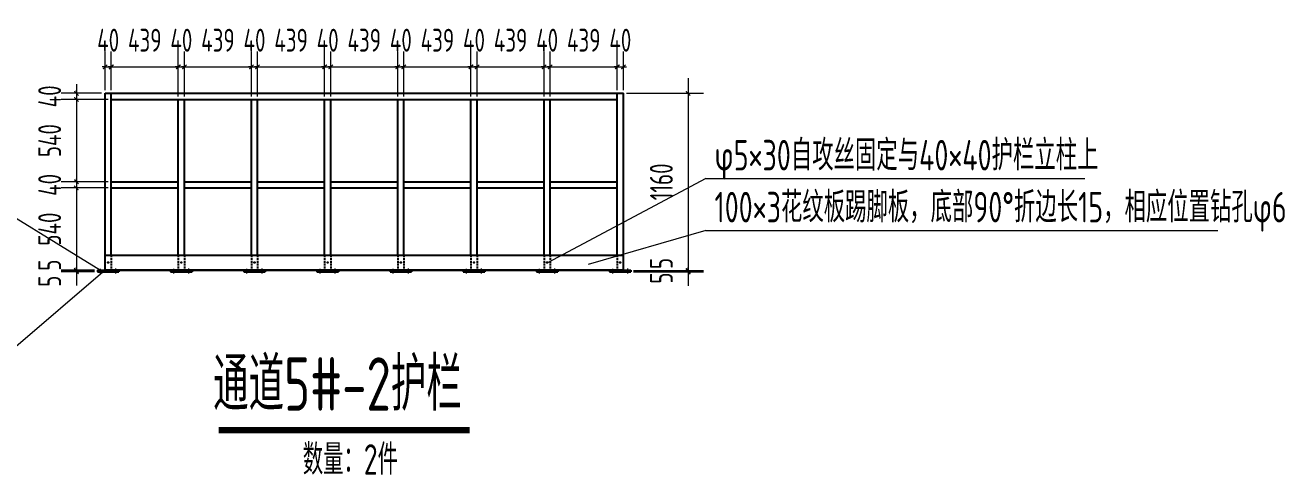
# Model space of a CAD drawing. Extents: x 498328 to 716449, y -893371 to -467753.
# Drawn here: x 594570 to 602821, y -857089 to -854143 of the extents above; entities that cross this region are included whole.
import ezdxf

# ---------------------------------------------------------------- set-up
doc = ezdxf.new("R2010")
doc.units = 0
doc.header["$LTSCALE"] = 1000
doc.header["$PDMODE"] = 35
doc.header["$PDSIZE"] = 20
doc.linetypes.add('2', pattern=[0.375, 0.25, -0.125])
doc.linetypes.add('CENTER', pattern=[2, 1.25, -0.25, 0.25, -0.25])
doc.layers.get('0').update_dxf_attribs({"linetype": 'CONTINUOUS'})
doc.layers.get('Defpoints').update_dxf_attribs({"linetype": 'CONTINUOUS'})
for name, color, linetype in [('01', 7, 'CONTINUOUS'), ('1轮廓实线层', 7, 'CONTINUOUS'), ('AXIS', 251, 'CENTER'), ('DIM', 3, 'CONTINUOUS'), ('PUB_TEXT', 7, 'CONTINUOUS'), ('SD_NAME_TOPC', 7, 'CONTINUOUS'), ('焊缝', 1, 'CONTINUOUS')]:
    doc.layers.add(name, color=color, linetype=linetype)
doc.styles.add('TSSD-REIN', font='tssdeng.shx', dxfattribs={"width": 0.7, "bigfont": 'tssdchn.shx'})
doc.styles.add('TSSD_DIMENSION', font='Tssdeng.shx', dxfattribs={"width": 0.7, "bigfont": 'hztxt.shx'})
doc.styles.add('TSSD_REIN', font='Tssdeng.shx', dxfattribs={"width": 0.7, "bigfont": 'hztxt.shx'})
doc.dimstyles.new('TSSD_100_100$0', dxfattribs={"dimtxt": 380, "dimasz": 100, "dimexe": 100, "dimexo": 250, "dimgap": 50, "dimtad": 1, "dimdec": 0, "dimzin": 0, "dimdsep": 46, "dimtxsty": 'TSSD_DIMENSION', "dimblk": 'ARCHTICK', "dimblk1": 'ARCHTICK', "dimblk2": 'ARCHTICK', "dimsah": 1, "dimcen": 0, "dimdle": 100, "dimclrt": 7, "dimadec": 0, "dimazin": 0, "dimtfac": 1, "dimtdec": 0, "dimtix": 1, "dimtmove": 2, "dimatfit": 3, "dimldrblk": 'ARCHTICK', "dimfxl": 0, "dimtolj": 1, "dimtzin": 0, "dimarcsym": 0})

# ---------------------------------------------------------------- blocks, each defined once
blk = doc.blocks.new('_ARCHTICK')
at = {"color": 0, "const_width": 0.4}
blk.add_lwpolyline([(-0.71, -0.71), (0.71, 0.71)], dxfattribs=at)
blk = doc.blocks.new('*D808')
at = {"layer": 'Defpoints', "color": 0, "transparency": 16777216}
for p in [(595089.7, -854589.2), (594905.8, -854629.2), (595134.1, -854629.2)]:
    blk.add_point(p, dxfattribs=at)
at = {"layer": 'DIM', "color": 0, "lineweight": 9, "transparency": 16777216}
for p, q in [((595069.7, -854589.2), (594805.8, -854589.2)), ((594905.8, -854589.2), (594905.8, -854569.2)), ((594905.8, -854589.2), (594905.8, -854629.2)), ((595114.1, -854629.2), (594805.8, -854629.2)), ((594905.8, -854629.2), (594905.8, -854649.2))]:
    blk.add_line(p, q, dxfattribs=at)
at = {"layer": 'DIM', "color": 0, "lineweight": 9, "transparency": 16777216, "xscale": 20, "yscale": 20, "zscale": 20}
for p, rotation in [((594905.8, -854589.2), 270), ((594905.8, -854629.2), 90)]:
    blk.add_blockref('_ARCHTICK', p, dxfattribs=dict(at, rotation=rotation))
at = {"layer": 'DIM', "color": 7, "lineweight": 20, "transparency": 16777216, "insert": (594730.8, -854609.2), "char_height": 150, "attachment_point": 5, "rotation": 90, "style": 'TSSD_DIMENSION'}
blk.add_mtext('\\A1;40', dxfattribs=at)
blk = doc.blocks.new('*D809')
at = {"layer": 'Defpoints', "color": 0, "transparency": 16777216}
for p in [(595134.1, -854629.2), (594905.8, -855169.3), (595134.1, -855169.3)]:
    blk.add_point(p, dxfattribs=at)
at = {"layer": 'DIM', "color": 0, "lineweight": 9, "transparency": 16777216}
for p, q in [((594905.8, -854529.2), (594905.8, -855269.3)), ((595114.1, -854629.2), (594805.8, -854629.2)), ((595114.1, -855169.3), (594805.8, -855169.3))]:
    blk.add_line(p, q, dxfattribs=at)
at = {"layer": 'DIM', "color": 0, "lineweight": 9, "transparency": 16777216, "xscale": 20, "yscale": 20, "zscale": 20}
for p, rotation in [((594905.8, -854629.2), 90), ((594905.8, -855169.3), 270)]:
    blk.add_blockref('_ARCHTICK', p, dxfattribs=dict(at, rotation=rotation))
at = {"layer": 'DIM', "color": 7, "lineweight": 20, "transparency": 16777216, "insert": (594730.8, -854899.2), "char_height": 150, "attachment_point": 5, "rotation": 90, "style": 'TSSD_DIMENSION'}
blk.add_mtext('\\A1;540', dxfattribs=at)
blk = doc.blocks.new('*D810')
at = {"layer": 'Defpoints', "color": 0, "transparency": 16777216}
for p in [(595134.1, -855169.3), (594905.8, -855209.1), (595134.1, -855209.1)]:
    blk.add_point(p, dxfattribs=at)
at = {"layer": 'DIM', "color": 0, "lineweight": 9, "transparency": 16777216}
for p, q in [((595114.1, -855169.3), (594805.8, -855169.3)), ((594905.8, -855169.3), (594905.8, -855149.3)), ((594905.8, -855169.3), (594905.8, -855209.1)), ((595114.1, -855209.1), (594805.8, -855209.1)), ((594905.8, -855209.1), (594905.8, -855229.1))]:
    blk.add_line(p, q, dxfattribs=at)
at = {"layer": 'DIM', "color": 0, "lineweight": 9, "transparency": 16777216, "xscale": 20, "yscale": 20, "zscale": 20}
for p, rotation in [((594905.8, -855169.3), 270), ((594905.8, -855209.1), 90)]:
    blk.add_blockref('_ARCHTICK', p, dxfattribs=dict(at, rotation=rotation))
at = {"layer": 'DIM', "color": 7, "lineweight": 20, "transparency": 16777216, "insert": (594730.8, -855189.2), "char_height": 150, "attachment_point": 5, "rotation": 90, "style": 'TSSD_DIMENSION'}
blk.add_mtext('\\A1;40', dxfattribs=at)
blk = doc.blocks.new('*D811')
at = {"layer": 'Defpoints', "color": 0, "transparency": 16777216}
for p in [(595134.1, -855209.1), (594905.8, -855748.7), (595044.1, -855748.7)]:
    blk.add_point(p, dxfattribs=at)
at = {"layer": 'DIM', "color": 0, "lineweight": 9, "transparency": 16777216}
for p, q in [((594905.8, -855109.1), (594905.8, -855848.7)), ((595114.1, -855209.1), (594805.8, -855209.1)), ((595024.1, -855748.7), (594805.8, -855748.7))]:
    blk.add_line(p, q, dxfattribs=at)
at = {"layer": 'DIM', "color": 0, "lineweight": 9, "transparency": 16777216, "xscale": 20, "yscale": 20, "zscale": 20}
for p, rotation in [((594905.8, -855209.1), 90), ((594905.8, -855748.7), 270)]:
    blk.add_blockref('_ARCHTICK', p, dxfattribs=dict(at, rotation=rotation))
at = {"layer": 'DIM', "color": 7, "lineweight": 20, "transparency": 16777216, "insert": (594730.8, -855478.9), "char_height": 150, "attachment_point": 5, "rotation": 90, "style": 'TSSD_DIMENSION'}
blk.add_mtext('\\A1;540', dxfattribs=at)
blk = doc.blocks.new('*D812')
at = {"layer": 'Defpoints', "color": 0, "transparency": 16777216}
for p in [(594905.8, -855753.7), (595044.1, -855748.7), (595044.1, -855753.7)]:
    blk.add_point(p, dxfattribs=at)
at = {"layer": 'DIM', "color": 0, "lineweight": 9, "transparency": 16777216}
for p, q in [((595024.1, -855748.7), (594805.8, -855748.7)), ((595024.1, -855753.7), (594805.8, -855753.7)), ((594905.8, -855748.7), (594905.8, -855728.7)), ((594905.8, -855748.7), (594905.8, -855753.7)), ((594905.8, -855753.7), (594905.8, -855773.7))]:
    blk.add_line(p, q, dxfattribs=at)
at = {"layer": 'DIM', "color": 0, "lineweight": 9, "transparency": 16777216, "xscale": 20, "yscale": 20, "zscale": 20}
for p, rotation in [((594905.8, -855748.7), 270), ((594905.8, -855753.7), 90)]:
    blk.add_blockref('_ARCHTICK', p, dxfattribs=dict(at, rotation=rotation))
at = {"layer": 'DIM', "color": 7, "lineweight": 20, "transparency": 16777216, "insert": (594730.8, -855715.4), "char_height": 150, "attachment_point": 5, "rotation": 90, "style": 'TSSD_DIMENSION'}
blk.add_mtext('\\A1;5', dxfattribs=at)
blk = doc.blocks.new('*D813')
at = {"layer": 'Defpoints', "color": 0, "transparency": 16777216}
for p in [(594905.8, -855758.7), (595044, -855758.7), (595044.1, -855753.7)]:
    blk.add_point(p, dxfattribs=at)
at = {"layer": 'DIM', "color": 0, "lineweight": 9, "transparency": 16777216}
for p, q in [((595024.1, -855753.7), (594805.8, -855753.7)), ((595024, -855758.7), (594805.8, -855758.7)), ((594905.8, -855753.7), (594905.8, -855733.7)), ((594905.8, -855753.7), (594905.8, -855758.7)), ((594905.8, -855758.7), (594905.8, -855778.7))]:
    blk.add_line(p, q, dxfattribs=at)
at = {"layer": 'DIM', "color": 0, "lineweight": 9, "transparency": 16777216, "xscale": 20, "yscale": 20, "zscale": 20}
for p, rotation in [((594905.8, -855753.7), 270), ((594905.8, -855758.7), 90)]:
    blk.add_blockref('_ARCHTICK', p, dxfattribs=dict(at, rotation=rotation))
at = {"layer": 'DIM', "color": 7, "lineweight": 20, "transparency": 16777216, "insert": (594730.8, -855820.7), "char_height": 150, "attachment_point": 5, "rotation": 90, "style": 'TSSD_DIMENSION'}
blk.add_mtext('\\A1;5', dxfattribs=at)
blk = doc.blocks.new('*D814')
at = {"layer": 'Defpoints', "color": 0, "transparency": 16777216}
for p in [(595134.1, -854416.1), (595094.1, -854589.2), (595134.1, -854589.2)]:
    blk.add_point(p, dxfattribs=at)
at = {"layer": 'DIM', "color": 0, "lineweight": 9, "transparency": 16777216}
for p, q in [((595094.1, -854569.2), (595094.1, -854316.1)), ((595134.1, -854569.2), (595134.1, -854316.1)), ((595094.1, -854416.1), (595074.1, -854416.1)), ((595094.1, -854416.1), (595134.1, -854416.1)), ((595134.1, -854416.1), (595154.1, -854416.1))]:
    blk.add_line(p, q, dxfattribs=at)
at = {"layer": 'DIM', "color": 0, "lineweight": 9, "transparency": 16777216, "xscale": 20, "yscale": 20, "zscale": 20}
blk.add_blockref('_ARCHTICK', (595094.1, -854416.1), dxfattribs=at)
at = {"layer": 'DIM', "color": 0, "lineweight": 9, "transparency": 16777216, "xscale": 20, "yscale": 20, "zscale": 20, "rotation": 180}
blk.add_blockref('_ARCHTICK', (595134.1, -854416.1), dxfattribs=at)
at = {"layer": 'DIM', "color": 7, "lineweight": 20, "transparency": 16777216, "insert": (595114.1, -854241.1), "char_height": 150, "attachment_point": 5, "style": 'TSSD_DIMENSION'}
blk.add_mtext('\\A1;40', dxfattribs=at)
blk = doc.blocks.new('*D815')
at = {"layer": 'Defpoints', "color": 0, "transparency": 16777216}
for p in [(595573.3, -854416.1), (595134.1, -854589.2), (595573.3, -854629.2)]:
    blk.add_point(p, dxfattribs=at)
at = {"layer": 'DIM', "color": 0, "lineweight": 9, "transparency": 16777216}
for p, q in [((595134.1, -854569.2), (595134.1, -854316.1)), ((595573.3, -854609.2), (595573.3, -854316.1)), ((595134.1, -854416.1), (595114.1, -854416.1)), ((595134.1, -854416.1), (595573.3, -854416.1)), ((595573.3, -854416.1), (595593.3, -854416.1))]:
    blk.add_line(p, q, dxfattribs=at)
at = {"layer": 'DIM', "color": 0, "lineweight": 9, "transparency": 16777216, "xscale": 20, "yscale": 20, "zscale": 20}
blk.add_blockref('_ARCHTICK', (595134.1, -854416.1), dxfattribs=at)
at = {"layer": 'DIM', "color": 0, "lineweight": 9, "transparency": 16777216, "xscale": 20, "yscale": 20, "zscale": 20, "rotation": 180}
blk.add_blockref('_ARCHTICK', (595573.3, -854416.1), dxfattribs=at)
at = {"layer": 'DIM', "color": 7, "lineweight": 20, "transparency": 16777216, "insert": (595353.7, -854241.1), "char_height": 150, "attachment_point": 5, "style": 'TSSD_DIMENSION'}
blk.add_mtext('\\A1;439', dxfattribs=at)
blk = doc.blocks.new('*D816')
at = {"layer": 'Defpoints', "color": 0, "transparency": 16777216}
for p in [(595613.3, -854416.1), (595573.3, -854629.2), (595613.3, -854629.2)]:
    blk.add_point(p, dxfattribs=at)
at = {"layer": 'DIM', "color": 0, "lineweight": 9, "transparency": 16777216}
for p, q in [((595573.3, -854609.2), (595573.3, -854316.1)), ((595613.3, -854609.2), (595613.3, -854316.1)), ((595573.3, -854416.1), (595553.3, -854416.1)), ((595573.3, -854416.1), (595613.3, -854416.1)), ((595613.3, -854416.1), (595633.3, -854416.1))]:
    blk.add_line(p, q, dxfattribs=at)
at = {"layer": 'DIM', "color": 0, "lineweight": 9, "transparency": 16777216, "xscale": 20, "yscale": 20, "zscale": 20}
blk.add_blockref('_ARCHTICK', (595573.3, -854416.1), dxfattribs=at)
at = {"layer": 'DIM', "color": 0, "lineweight": 9, "transparency": 16777216, "xscale": 20, "yscale": 20, "zscale": 20, "rotation": 180}
blk.add_blockref('_ARCHTICK', (595613.3, -854416.1), dxfattribs=at)
at = {"layer": 'DIM', "color": 7, "lineweight": 20, "transparency": 16777216, "insert": (595593.3, -854241.1), "char_height": 150, "attachment_point": 5, "style": 'TSSD_DIMENSION'}
blk.add_mtext('\\A1;40', dxfattribs=at)
blk = doc.blocks.new('*D817')
at = {"layer": 'Defpoints', "color": 0, "transparency": 16777216}
for p in [(596052.6, -854416.1), (595613.3, -854629.2), (596052.6, -854629.2)]:
    blk.add_point(p, dxfattribs=at)
at = {"layer": 'DIM', "color": 0, "lineweight": 9, "transparency": 16777216}
for p, q in [((595613.3, -854609.2), (595613.3, -854316.1)), ((596052.6, -854609.2), (596052.6, -854316.1)), ((595613.3, -854416.1), (595593.3, -854416.1)), ((595613.3, -854416.1), (596052.6, -854416.1)), ((596052.6, -854416.1), (596072.6, -854416.1))]:
    blk.add_line(p, q, dxfattribs=at)
at = {"layer": 'DIM', "color": 0, "lineweight": 9, "transparency": 16777216, "xscale": 20, "yscale": 20, "zscale": 20}
blk.add_blockref('_ARCHTICK', (595613.3, -854416.1), dxfattribs=at)
at = {"layer": 'DIM', "color": 0, "lineweight": 9, "transparency": 16777216, "xscale": 20, "yscale": 20, "zscale": 20, "rotation": 180}
blk.add_blockref('_ARCHTICK', (596052.6, -854416.1), dxfattribs=at)
at = {"layer": 'DIM', "color": 7, "lineweight": 20, "transparency": 16777216, "insert": (595832.9, -854241.1), "char_height": 150, "attachment_point": 5, "style": 'TSSD_DIMENSION'}
blk.add_mtext('\\A1;439', dxfattribs=at)
blk = doc.blocks.new('*D818')
at = {"layer": 'Defpoints', "color": 0, "transparency": 16777216}
for p in [(596092.6, -854416.1), (596052.6, -854629.2), (596092.6, -854629.2)]:
    blk.add_point(p, dxfattribs=at)
at = {"layer": 'DIM', "color": 0, "lineweight": 9, "transparency": 16777216}
for p, q in [((596052.6, -854609.2), (596052.6, -854316.1)), ((596092.6, -854609.2), (596092.6, -854316.1)), ((596052.6, -854416.1), (596032.6, -854416.1)), ((596052.6, -854416.1), (596092.6, -854416.1)), ((596092.6, -854416.1), (596112.6, -854416.1))]:
    blk.add_line(p, q, dxfattribs=at)
at = {"layer": 'DIM', "color": 0, "lineweight": 9, "transparency": 16777216, "xscale": 20, "yscale": 20, "zscale": 20}
blk.add_blockref('_ARCHTICK', (596052.6, -854416.1), dxfattribs=at)
at = {"layer": 'DIM', "color": 0, "lineweight": 9, "transparency": 16777216, "xscale": 20, "yscale": 20, "zscale": 20, "rotation": 180}
blk.add_blockref('_ARCHTICK', (596092.6, -854416.1), dxfattribs=at)
at = {"layer": 'DIM', "color": 7, "lineweight": 20, "transparency": 16777216, "insert": (596072.6, -854241.1), "char_height": 150, "attachment_point": 5, "style": 'TSSD_DIMENSION'}
blk.add_mtext('\\A1;40', dxfattribs=at)
blk = doc.blocks.new('*D819')
at = {"layer": 'Defpoints', "color": 0, "transparency": 16777216}
for p in [(596531.8, -854416.1), (596092.6, -854629.2), (596531.8, -854629.2)]:
    blk.add_point(p, dxfattribs=at)
at = {"layer": 'DIM', "color": 0, "lineweight": 9, "transparency": 16777216}
for p, q in [((596092.6, -854609.2), (596092.6, -854316.1)), ((596531.8, -854609.2), (596531.8, -854316.1)), ((596092.6, -854416.1), (596072.6, -854416.1)), ((596092.6, -854416.1), (596531.8, -854416.1)), ((596531.8, -854416.1), (596551.8, -854416.1))]:
    blk.add_line(p, q, dxfattribs=at)
at = {"layer": 'DIM', "color": 0, "lineweight": 9, "transparency": 16777216, "xscale": 20, "yscale": 20, "zscale": 20}
blk.add_blockref('_ARCHTICK', (596092.6, -854416.1), dxfattribs=at)
at = {"layer": 'DIM', "color": 0, "lineweight": 9, "transparency": 16777216, "xscale": 20, "yscale": 20, "zscale": 20, "rotation": 180}
blk.add_blockref('_ARCHTICK', (596531.8, -854416.1), dxfattribs=at)
at = {"layer": 'DIM', "color": 7, "lineweight": 20, "transparency": 16777216, "insert": (596312.2, -854241.1), "char_height": 150, "attachment_point": 5, "style": 'TSSD_DIMENSION'}
blk.add_mtext('\\A1;439', dxfattribs=at)
blk = doc.blocks.new('*D820')
at = {"layer": 'Defpoints', "color": 0, "transparency": 16777216}
for p in [(596571.8, -854416.1), (596531.8, -854629.2), (596571.8, -854629.2)]:
    blk.add_point(p, dxfattribs=at)
at = {"layer": 'DIM', "color": 0, "lineweight": 9, "transparency": 16777216}
for p, q in [((596531.8, -854609.2), (596531.8, -854316.1)), ((596571.8, -854609.2), (596571.8, -854316.1)), ((596531.8, -854416.1), (596511.8, -854416.1)), ((596531.8, -854416.1), (596571.8, -854416.1)), ((596571.8, -854416.1), (596591.8, -854416.1))]:
    blk.add_line(p, q, dxfattribs=at)
at = {"layer": 'DIM', "color": 0, "lineweight": 9, "transparency": 16777216, "xscale": 20, "yscale": 20, "zscale": 20}
blk.add_blockref('_ARCHTICK', (596531.8, -854416.1), dxfattribs=at)
at = {"layer": 'DIM', "color": 0, "lineweight": 9, "transparency": 16777216, "xscale": 20, "yscale": 20, "zscale": 20, "rotation": 180}
blk.add_blockref('_ARCHTICK', (596571.8, -854416.1), dxfattribs=at)
at = {"layer": 'DIM', "color": 7, "lineweight": 20, "transparency": 16777216, "insert": (596551.8, -854241.1), "char_height": 150, "attachment_point": 5, "style": 'TSSD_DIMENSION'}
blk.add_mtext('\\A1;40', dxfattribs=at)
blk = doc.blocks.new('*D821')
at = {"layer": 'Defpoints', "color": 0, "transparency": 16777216}
for p in [(597011, -854416.1), (596571.8, -854629.2), (597011, -854629.2)]:
    blk.add_point(p, dxfattribs=at)
at = {"layer": 'DIM', "color": 0, "lineweight": 9, "transparency": 16777216}
for p, q in [((596571.8, -854609.2), (596571.8, -854316.1)), ((597011, -854609.2), (597011, -854316.1)), ((596571.8, -854416.1), (596551.8, -854416.1)), ((596571.8, -854416.1), (597011, -854416.1)), ((597011, -854416.1), (597031, -854416.1))]:
    blk.add_line(p, q, dxfattribs=at)
at = {"layer": 'DIM', "color": 0, "lineweight": 9, "transparency": 16777216, "xscale": 20, "yscale": 20, "zscale": 20}
blk.add_blockref('_ARCHTICK', (596571.8, -854416.1), dxfattribs=at)
at = {"layer": 'DIM', "color": 0, "lineweight": 9, "transparency": 16777216, "xscale": 20, "yscale": 20, "zscale": 20, "rotation": 180}
blk.add_blockref('_ARCHTICK', (597011, -854416.1), dxfattribs=at)
at = {"layer": 'DIM', "color": 7, "lineweight": 20, "transparency": 16777216, "insert": (596791.4, -854241.1), "char_height": 150, "attachment_point": 5, "style": 'TSSD_DIMENSION'}
blk.add_mtext('\\A1;439', dxfattribs=at)
blk = doc.blocks.new('*D822')
at = {"layer": 'Defpoints', "color": 0, "transparency": 16777216}
for p in [(597051, -854416.1), (597011, -854629.2), (597051, -854629.2)]:
    blk.add_point(p, dxfattribs=at)
at = {"layer": 'DIM', "color": 0, "lineweight": 9, "transparency": 16777216}
for p, q in [((597011, -854609.2), (597011, -854316.1)), ((597051, -854609.2), (597051, -854316.1)), ((597011, -854416.1), (596991, -854416.1)), ((597011, -854416.1), (597051, -854416.1)), ((597051, -854416.1), (597071, -854416.1))]:
    blk.add_line(p, q, dxfattribs=at)
at = {"layer": 'DIM', "color": 0, "lineweight": 9, "transparency": 16777216, "xscale": 20, "yscale": 20, "zscale": 20}
blk.add_blockref('_ARCHTICK', (597011, -854416.1), dxfattribs=at)
at = {"layer": 'DIM', "color": 0, "lineweight": 9, "transparency": 16777216, "xscale": 20, "yscale": 20, "zscale": 20, "rotation": 180}
blk.add_blockref('_ARCHTICK', (597051, -854416.1), dxfattribs=at)
at = {"layer": 'DIM', "color": 7, "lineweight": 20, "transparency": 16777216, "insert": (597031, -854241.1), "char_height": 150, "attachment_point": 5, "style": 'TSSD_DIMENSION'}
blk.add_mtext('\\A1;40', dxfattribs=at)
blk = doc.blocks.new('*D823')
at = {"layer": 'Defpoints', "color": 0, "transparency": 16777216}
for p in [(597490.3, -854416.1), (597051, -854629.2), (597490.3, -854629.2)]:
    blk.add_point(p, dxfattribs=at)
at = {"layer": 'DIM', "color": 0, "lineweight": 9, "transparency": 16777216}
for p, q in [((597051, -854609.2), (597051, -854316.1)), ((597490.3, -854609.2), (597490.3, -854316.1)), ((597051, -854416.1), (597031, -854416.1)), ((597051, -854416.1), (597490.3, -854416.1)), ((597490.3, -854416.1), (597510.3, -854416.1))]:
    blk.add_line(p, q, dxfattribs=at)
at = {"layer": 'DIM', "color": 0, "lineweight": 9, "transparency": 16777216, "xscale": 20, "yscale": 20, "zscale": 20}
blk.add_blockref('_ARCHTICK', (597051, -854416.1), dxfattribs=at)
at = {"layer": 'DIM', "color": 0, "lineweight": 9, "transparency": 16777216, "xscale": 20, "yscale": 20, "zscale": 20, "rotation": 180}
blk.add_blockref('_ARCHTICK', (597490.3, -854416.1), dxfattribs=at)
at = {"layer": 'DIM', "color": 7, "lineweight": 20, "transparency": 16777216, "insert": (597270.6, -854241.1), "char_height": 150, "attachment_point": 5, "style": 'TSSD_DIMENSION'}
blk.add_mtext('\\A1;439', dxfattribs=at)
blk = doc.blocks.new('*D824')
at = {"layer": 'Defpoints', "color": 0, "transparency": 16777216}
for p in [(597530.3, -854416.1), (597490.3, -854629.2), (597530.3, -854629.2)]:
    blk.add_point(p, dxfattribs=at)
at = {"layer": 'DIM', "color": 0, "lineweight": 9, "transparency": 16777216}
for p, q in [((597490.3, -854609.2), (597490.3, -854316.1)), ((597530.3, -854609.2), (597530.3, -854316.1)), ((597490.3, -854416.1), (597470.3, -854416.1)), ((597490.3, -854416.1), (597530.3, -854416.1)), ((597530.3, -854416.1), (597550.3, -854416.1))]:
    blk.add_line(p, q, dxfattribs=at)
at = {"layer": 'DIM', "color": 0, "lineweight": 9, "transparency": 16777216, "xscale": 20, "yscale": 20, "zscale": 20}
blk.add_blockref('_ARCHTICK', (597490.3, -854416.1), dxfattribs=at)
at = {"layer": 'DIM', "color": 0, "lineweight": 9, "transparency": 16777216, "xscale": 20, "yscale": 20, "zscale": 20, "rotation": 180}
blk.add_blockref('_ARCHTICK', (597530.3, -854416.1), dxfattribs=at)
at = {"layer": 'DIM', "color": 7, "lineweight": 20, "transparency": 16777216, "insert": (597510.3, -854241.1), "char_height": 150, "attachment_point": 5, "style": 'TSSD_DIMENSION'}
blk.add_mtext('\\A1;40', dxfattribs=at)
blk = doc.blocks.new('*D825')
at = {"layer": 'Defpoints', "color": 0, "transparency": 16777216}
for p in [(597969.5, -854416.1), (597530.3, -854629.2), (597969.5, -854629.2)]:
    blk.add_point(p, dxfattribs=at)
at = {"layer": 'DIM', "color": 0, "lineweight": 9, "transparency": 16777216}
for p, q in [((597530.3, -854609.2), (597530.3, -854316.1)), ((597969.5, -854609.2), (597969.5, -854316.1)), ((597530.3, -854416.1), (597510.3, -854416.1)), ((597530.3, -854416.1), (597969.5, -854416.1)), ((597969.5, -854416.1), (597989.5, -854416.1))]:
    blk.add_line(p, q, dxfattribs=at)
at = {"layer": 'DIM', "color": 0, "lineweight": 9, "transparency": 16777216, "xscale": 20, "yscale": 20, "zscale": 20}
blk.add_blockref('_ARCHTICK', (597530.3, -854416.1), dxfattribs=at)
at = {"layer": 'DIM', "color": 0, "lineweight": 9, "transparency": 16777216, "xscale": 20, "yscale": 20, "zscale": 20, "rotation": 180}
blk.add_blockref('_ARCHTICK', (597969.5, -854416.1), dxfattribs=at)
at = {"layer": 'DIM', "color": 7, "lineweight": 20, "transparency": 16777216, "insert": (597749.9, -854241.1), "char_height": 150, "attachment_point": 5, "style": 'TSSD_DIMENSION'}
blk.add_mtext('\\A1;439', dxfattribs=at)
blk = doc.blocks.new('*D826')
at = {"layer": 'Defpoints', "color": 0, "transparency": 16777216}
for p in [(598009.5, -854416.1), (597969.5, -854629.2), (598009.5, -854629.2)]:
    blk.add_point(p, dxfattribs=at)
at = {"layer": 'DIM', "color": 0, "lineweight": 9, "transparency": 16777216}
for p, q in [((597969.5, -854609.2), (597969.5, -854316.1)), ((598009.5, -854609.2), (598009.5, -854316.1)), ((597969.5, -854416.1), (597949.5, -854416.1)), ((597969.5, -854416.1), (598009.5, -854416.1)), ((598009.5, -854416.1), (598029.5, -854416.1))]:
    blk.add_line(p, q, dxfattribs=at)
at = {"layer": 'DIM', "color": 0, "lineweight": 9, "transparency": 16777216, "xscale": 20, "yscale": 20, "zscale": 20}
blk.add_blockref('_ARCHTICK', (597969.5, -854416.1), dxfattribs=at)
at = {"layer": 'DIM', "color": 0, "lineweight": 9, "transparency": 16777216, "xscale": 20, "yscale": 20, "zscale": 20, "rotation": 180}
blk.add_blockref('_ARCHTICK', (598009.5, -854416.1), dxfattribs=at)
at = {"layer": 'DIM', "color": 7, "lineweight": 20, "transparency": 16777216, "insert": (597989.5, -854241.1), "char_height": 150, "attachment_point": 5, "style": 'TSSD_DIMENSION'}
blk.add_mtext('\\A1;40', dxfattribs=at)
blk = doc.blocks.new('*D827')
at = {"layer": 'Defpoints', "color": 0, "transparency": 16777216}
for p in [(598448.7, -854416.1), (598448.7, -854589.2), (598009.5, -854629.2)]:
    blk.add_point(p, dxfattribs=at)
at = {"layer": 'DIM', "color": 0, "lineweight": 9, "transparency": 16777216}
for p, q in [((598009.5, -854609.2), (598009.5, -854316.1)), ((598448.7, -854569.2), (598448.7, -854316.1)), ((598009.5, -854416.1), (597989.5, -854416.1)), ((598009.5, -854416.1), (598448.7, -854416.1)), ((598448.7, -854416.1), (598468.7, -854416.1))]:
    blk.add_line(p, q, dxfattribs=at)
at = {"layer": 'DIM', "color": 0, "lineweight": 9, "transparency": 16777216, "xscale": 20, "yscale": 20, "zscale": 20}
blk.add_blockref('_ARCHTICK', (598009.5, -854416.1), dxfattribs=at)
at = {"layer": 'DIM', "color": 0, "lineweight": 9, "transparency": 16777216, "xscale": 20, "yscale": 20, "zscale": 20, "rotation": 180}
blk.add_blockref('_ARCHTICK', (598448.7, -854416.1), dxfattribs=at)
at = {"layer": 'DIM', "color": 7, "lineweight": 20, "transparency": 16777216, "insert": (598229.1, -854241.1), "char_height": 150, "attachment_point": 5, "style": 'TSSD_DIMENSION'}
blk.add_mtext('\\A1;439', dxfattribs=at)
blk = doc.blocks.new('*D828')
at = {"layer": 'Defpoints', "color": 0, "transparency": 16777216}
for p in [(598488.7, -854416.1), (598448.7, -854589.2), (598488.7, -854589.2)]:
    blk.add_point(p, dxfattribs=at)
at = {"layer": 'DIM', "color": 0, "lineweight": 9, "transparency": 16777216}
for p, q in [((598448.7, -854569.2), (598448.7, -854316.1)), ((598488.7, -854569.2), (598488.7, -854316.1)), ((598448.7, -854416.1), (598428.7, -854416.1)), ((598448.7, -854416.1), (598488.7, -854416.1)), ((598488.7, -854416.1), (598508.7, -854416.1))]:
    blk.add_line(p, q, dxfattribs=at)
at = {"layer": 'DIM', "color": 0, "lineweight": 9, "transparency": 16777216, "xscale": 20, "yscale": 20, "zscale": 20}
blk.add_blockref('_ARCHTICK', (598448.7, -854416.1), dxfattribs=at)
at = {"layer": 'DIM', "color": 0, "lineweight": 9, "transparency": 16777216, "xscale": 20, "yscale": 20, "zscale": 20, "rotation": 180}
blk.add_blockref('_ARCHTICK', (598488.7, -854416.1), dxfattribs=at)
at = {"layer": 'DIM', "color": 7, "lineweight": 20, "transparency": 16777216, "insert": (598468.7, -854241.1), "char_height": 150, "attachment_point": 5, "style": 'TSSD_DIMENSION'}
blk.add_mtext('\\A1;40', dxfattribs=at)
blk = doc.blocks.new('*D829')
at = {"layer": 'Defpoints', "color": 0, "transparency": 16777216}
for p in [(598488.7, -854589.2), (598535.2, -855749.7), (598912.7, -855749.7)]:
    blk.add_point(p, dxfattribs=at)
at = {"layer": 'DIM', "color": 0, "lineweight": 9, "transparency": 16777216}
for p, q in [((598912.7, -854489.2), (598912.7, -855849.7)), ((598508.7, -854589.2), (599012.7, -854589.2)), ((598555.2, -855749.7), (599012.7, -855749.7))]:
    blk.add_line(p, q, dxfattribs=at)
at = {"layer": 'DIM', "color": 0, "lineweight": 9, "transparency": 16777216, "xscale": 20, "yscale": 20, "zscale": 20}
for p, rotation in [((598912.7, -854589.2), 90), ((598912.7, -855749.7), 270)]:
    blk.add_blockref('_ARCHTICK', p, dxfattribs=dict(at, rotation=rotation))
at = {"layer": 'DIM', "color": 7, "lineweight": 20, "transparency": 16777216, "insert": (598737.7, -855169.4), "char_height": 150, "attachment_point": 5, "rotation": 90, "style": 'TSSD_DIMENSION'}
blk.add_mtext('\\A1;1160', dxfattribs=at)
blk = doc.blocks.new('*D830')
at = {"layer": 'Defpoints', "color": 0, "transparency": 16777216}
for p in [(598535.2, -855749.7), (598535.2, -855754.7), (598912.7, -855754.7)]:
    blk.add_point(p, dxfattribs=at)
at = {"layer": 'DIM', "color": 0, "lineweight": 9, "transparency": 16777216}
for p, q in [((598555.2, -855749.7), (599012.7, -855749.7)), ((598555.2, -855754.7), (599012.7, -855754.7)), ((598912.7, -855749.7), (598912.7, -855729.7)), ((598912.7, -855749.7), (598912.7, -855754.7)), ((598912.7, -855754.7), (598912.7, -855774.7))]:
    blk.add_line(p, q, dxfattribs=at)
at = {"layer": 'DIM', "color": 0, "lineweight": 9, "transparency": 16777216, "xscale": 20, "yscale": 20, "zscale": 20}
for p, rotation in [((598912.7, -855749.7), 270), ((598912.7, -855754.7), 90)]:
    blk.add_blockref('_ARCHTICK', p, dxfattribs=dict(at, rotation=rotation))
at = {"layer": 'DIM', "color": 7, "lineweight": 20, "transparency": 16777216, "insert": (598737.7, -855704.3), "char_height": 150, "attachment_point": 5, "rotation": 90, "style": 'TSSD_DIMENSION'}
blk.add_mtext('\\A1;5', dxfattribs=at)
blk = doc.blocks.new('*D831')
at = {"layer": 'Defpoints', "color": 0, "transparency": 16777216}
for p in [(598535.2, -855754.7), (598535.2, -855759.7), (598912.7, -855759.7)]:
    blk.add_point(p, dxfattribs=at)
at = {"layer": 'DIM', "color": 0, "lineweight": 9, "transparency": 16777216}
for p, q in [((598555.2, -855754.7), (599012.7, -855754.7)), ((598555.2, -855759.7), (599012.7, -855759.7)), ((598912.7, -855754.7), (598912.7, -855734.7)), ((598912.7, -855754.7), (598912.7, -855759.7)), ((598912.7, -855759.7), (598912.7, -855779.7))]:
    blk.add_line(p, q, dxfattribs=at)
at = {"layer": 'DIM', "color": 0, "lineweight": 9, "transparency": 16777216, "xscale": 20, "yscale": 20, "zscale": 20}
for p, rotation in [((598912.7, -855754.7), 270), ((598912.7, -855759.7), 90)]:
    blk.add_blockref('_ARCHTICK', p, dxfattribs=dict(at, rotation=rotation))
at = {"layer": 'DIM', "color": 7, "lineweight": 20, "transparency": 16777216, "insert": (598737.7, -855800), "char_height": 150, "attachment_point": 5, "rotation": 90, "style": 'TSSD_DIMENSION'}
blk.add_mtext('\\A1;5', dxfattribs=at)

msp = doc.modelspace()

# ---------------------------------------------------------------- linework, layer by layer
at = {"layer": '01', "color": 8, "lineweight": 9}
for p, q in [((599029.2, -855147.2), (597992.1, -855699.1)), ((599029.2, -855147.2), (601511.2, -855147.2)), ((594482.2, -855389.7), (595064.1, -855748.8)), ((599029.2, -855487.8), (598257.8, -855711.9)), ((599029.2, -855487.8), (602382.1, -855487.8)), ((594508.6, -856247.5), (595079.8, -855758.9))]:
    msp.add_line(p, q, dxfattribs=at)
at = {"layer": '1轮廓实线层', "color": 8, "linetype": '2', "ltscale": 0.05}
for p, q in [((595134.1, -855649.2), (595134.1, -855746.2)), ((595573.3, -855649.2), (595573.3, -855746.2)), ((595613.3, -855649.2), (595613.3, -855746.2)), ((596052.6, -855649.2), (596052.6, -855746.2)), ((596092.6, -855649.2), (596092.6, -855746.2)), ((596531.8, -855649.2), (596531.8, -855746.2)), ((596571.8, -855649.2), (596571.8, -855746.2)), ((597011, -855649.2), (597011, -855746.2)), ((597051, -855649.2), (597051, -855746.2)), ((597490.3, -855649.2), (597490.3, -855746.2)), ((597530.3, -855649.2), (597530.3, -855746.2)), ((597969.5, -855649.2), (597969.5, -855746.2)), ((598009.5, -855649.2), (598009.5, -855746.2)), ((598448.7, -855649.2), (598448.7, -855746.2))]:
    msp.add_line(p, q, dxfattribs=at)
at = {"layer": 'AXIS', "lineweight": 20}
for p, q in [((595064, -855769.3), (595064, -855738.3)), ((595164.1, -855769.2), (595164.1, -855738.2)), ((595543.3, -855769.3), (595543.3, -855738.3)), ((595643.3, -855769.2), (595643.3, -855738.2)), ((596022.5, -855769.3), (596022.5, -855738.3)), ((596122.6, -855769.2), (596122.6, -855738.2)), ((596501.7, -855769.3), (596501.7, -855738.3)), ((596601.8, -855769.2), (596601.8, -855738.2)), ((596981, -855769.3), (596981, -855738.3)), ((597081, -855769.2), (597081, -855738.2)), ((597460.2, -855769.3), (597460.2, -855738.3)), ((597560.3, -855769.2), (597560.3, -855738.2)), ((597939.5, -855769.3), (597939.5, -855738.3)), ((598039.5, -855769.2), (598039.5, -855738.2)), ((598418.7, -855769.3), (598418.7, -855738.3)), ((598518.7, -855769.2), (598518.7, -855738.2))]:
    msp.add_line(p, q, dxfattribs=at)
at = {"layer": 'SD_NAME_TOPC', "const_width": 40}
msp.add_lwpolyline([(595838.5, -856796.2), (597482.5, -856796.2)], dxfattribs=at)
at = {"layer": '焊缝', "color": 0}
for p, q in [((595094.1, -855749), (595094.1, -854589.2)), ((595094.1, -854589.2), (598488.7, -854589.2)), ((595134.1, -855649), (595134.1, -854589.2)), ((598448.7, -855649), (598448.7, -854589.2)), ((598488.7, -855749.3), (598488.7, -854589.2)), ((595134.1, -854629.2), (598448.7, -854629.2)), ((595573.3, -855649), (595573.3, -854629.2)), ((595613.3, -855649), (595613.3, -854629.2)), ((596052.6, -855649), (596052.6, -854629.2)), ((596092.6, -855649), (596092.6, -854629.2)), ((596531.8, -855649), (596531.8, -854629.2)), ((596571.8, -855649), (596571.8, -854629.2)), ((597011, -855649), (597011, -854629.2)), ((597051, -855649), (597051, -854629.2)), ((597490.3, -855649), (597490.3, -854629.2)), ((597530.3, -855649), (597530.3, -854629.2)), ((597969.5, -855649), (597969.5, -854629.2)), ((598009.5, -855649), (598009.5, -854629.2)), ((595134.1, -855169.1), (595573.3, -855169.1)), ((595613.3, -855169.1), (596052.6, -855169.1)), ((596092.6, -855169.1), (596531.8, -855169.1)), ((596571.8, -855169.1), (597011, -855169.1)), ((597051, -855169.1), (597490.3, -855169.1)), ((597530.3, -855169.1), (597969.5, -855169.1)), ((598009.5, -855169.1), (598448.7, -855169.1)), ((595134.1, -855209.1), (595573.3, -855209.1)), ((595613.3, -855209.1), (596052.6, -855209.1)), ((596092.6, -855209.1), (596531.8, -855209.1)), ((596571.8, -855209.1), (597011, -855209.1)), ((597051, -855209.1), (597490.3, -855209.1)), ((597530.3, -855209.1), (597969.5, -855209.1)), ((598009.5, -855209.1), (598448.7, -855209.1)), ((595044.1, -855749), (595184.1, -855749)), ((595044.1, -855749), (595044.1, -855759)), ((595044.1, -855754), (595184.1, -855754)), ((595044.1, -855759), (595184.1, -855759)), ((595184.1, -855749), (595184.1, -855759)), ((595523.3, -855749), (595663.3, -855749)), ((595523.3, -855749), (595523.3, -855759)), ((595523.3, -855754), (595663.3, -855754)), ((595523.3, -855759), (595663.3, -855759)), ((595663.3, -855749), (595663.3, -855759)), ((596002.6, -855749), (596142.5, -855749)), ((596002.6, -855749), (596002.6, -855759)), ((596002.6, -855754), (596142.5, -855754)), ((596002.6, -855759), (596142.5, -855759)), ((596142.5, -855749), (596142.5, -855759)), ((596481.8, -855749), (596621.8, -855749)), ((596481.8, -855749), (596481.8, -855759)), ((596481.8, -855754), (596621.8, -855754)), ((596481.8, -855759), (596621.8, -855759)), ((596621.8, -855749), (596621.8, -855759)), ((596961, -855749), (597101, -855749)), ((596961, -855749), (596961, -855759)), ((596961, -855754), (597101, -855754)), ((596961, -855759), (597101, -855759)), ((597101, -855749), (597101, -855759)), ((597440.3, -855749), (597580.3, -855749)), ((597440.3, -855749), (597440.3, -855759)), ((597440.3, -855754), (597580.3, -855754)), ((597440.3, -855759), (597580.3, -855759)), ((597580.3, -855749), (597580.3, -855759)), ((597919.5, -855749), (598059.5, -855749)), ((597919.5, -855749), (597919.5, -855759)), ((597919.5, -855754), (598059.5, -855754)), ((597919.5, -855759), (598059.5, -855759)), ((598059.5, -855749), (598059.5, -855759)), ((598398.7, -855749), (598538.7, -855749)), ((598398.7, -855749), (598398.7, -855759)), ((598398.7, -855754), (598538.7, -855754)), ((598398.7, -855759), (598538.7, -855759)), ((598538.7, -855749), (598538.7, -855759))]:
    msp.add_line(p, q, dxfattribs=at)
at = {"layer": '焊缝', "color": 7, "true_color": 0xffffff}
for p, q in [((595094.1, -855649), (598488.7, -855649)), ((595094.1, -855746), (598488.7, -855746)), ((595094.1, -855749), (598488.7, -855749))]:
    msp.add_line(p, q, dxfattribs=at)
at = {"layer": '焊缝', "color": 0, "const_width": 6}
for points in [[(595064, -855749), (595064, -855759)], [(595164.1, -855749), (595164.1, -855759)], [(595543.3, -855749), (595543.3, -855759)], [(595643.3, -855749), (595643.3, -855759)], [(596022.5, -855749), (596022.5, -855759)], [(596122.6, -855749), (596122.6, -855759)], [(596501.7, -855749), (596501.7, -855759)], [(596601.8, -855749), (596601.8, -855759)], [(596981, -855749), (596981, -855759)], [(597081, -855749), (597081, -855759)], [(597460.2, -855749), (597460.2, -855759)], [(597560.3, -855749), (597560.3, -855759)], [(597939.5, -855749), (597939.5, -855759)], [(598039.5, -855749), (598039.5, -855759)], [(598418.7, -855749), (598418.7, -855759)], [(598518.7, -855749), (598518.7, -855759)]]:
    msp.add_lwpolyline(points, dxfattribs=at)
at = {"layer": '焊缝', "color": 7, "true_color": 0xffffff}
for centre in [(595114.1, -855697.7), (595593.3, -855697.7), (596072.6, -855697.7), (596551.8, -855697.7), (597031, -855697.7), (597510.3, -855697.7), (597989.5, -855697.7), (598468.7, -855697.7)]:
    msp.add_circle(centre, 3, dxfattribs=at)

# ---------------------------------------------------------------- texts
at = {"layer": 'PUB_TEXT', "lineweight": 15, "width": 0.7}
for s, height, style, p in [('φ5×30自攻丝固定与40×40护栏立柱上', 200, 'TSSD_REIN', (599085.9, -855094.6)), ('100×3花纹板踢脚板，底部90°折边长15，相应位置钻孔φ6', 200, 'TSSD_REIN', (599085.9, -855435.1)), ('通道5#-2护栏', 350, 'TSSD-REIN', (595801.3, -856669.4)), ('数量：2件', 200, 'TSSD-REIN', (596389, -857088.4))]:
    msp.add_text(s, height=height, dxfattribs=dict(at, style=style)).set_placement(p)

# ---------------------------------------------------------------- dimensions: what is measured, and where the dimension line sits
at = {"layer": 'DIM', "lineweight": 20}
for base, p1, p2, picture, middle in [((595134.1, -854416.1), (595094.1, -854589.2), (595134.1, -854589.2), '*D814', (595114.1, -854241.1)), ((595573.3, -854416.1), (595134.1, -854589.2), (595573.3, -854629.2), '*D815', (595353.7, -854241.1)), ((595613.3, -854416.1), (595573.3, -854629.2), (595613.3, -854629.2), '*D816', (595593.3, -854241.1)), ((596052.6, -854416.1), (595613.3, -854629.2), (596052.6, -854629.2), '*D817', (595832.9, -854241.1)), ((596092.6, -854416.1), (596052.6, -854629.2), (596092.6, -854629.2), '*D818', (596072.6, -854241.1)), ((596531.8, -854416.1), (596092.6, -854629.2), (596531.8, -854629.2), '*D819', (596312.2, -854241.1)), ((596571.8, -854416.1), (596531.8, -854629.2), (596571.8, -854629.2), '*D820', (596551.8, -854241.1)), ((597011, -854416.1), (596571.8, -854629.2), (597011, -854629.2), '*D821', (596791.4, -854241.1)), ((597051, -854416.1), (597011, -854629.2), (597051, -854629.2), '*D822', (597031, -854241.1)), ((597490.3, -854416.1), (597051, -854629.2), (597490.3, -854629.2), '*D823', (597270.6, -854241.1)), ((597530.3, -854416.1), (597490.3, -854629.2), (597530.3, -854629.2), '*D824', (597510.3, -854241.1)), ((597969.5, -854416.1), (597530.3, -854629.2), (597969.5, -854629.2), '*D825', (597749.9, -854241.1)), ((598009.5, -854416.1), (597969.5, -854629.2), (598009.5, -854629.2), '*D826', (597989.5, -854241.1)), ((598448.7, -854416.1), (598009.5, -854629.2), (598448.7, -854589.2), '*D827', (598229.1, -854241.1)), ((598488.7, -854416.1), (598448.7, -854589.2), (598488.7, -854589.2), '*D828', (598468.7, -854241.1))]:
    dim = msp.add_linear_dim(base=base, p1=p1, p2=p2, dimstyle='TSSD_100_100$0', override={"dimtxt": 150, "dimasz": 20, "dimexo": 20, "dimgap": 100, "dimsah": 0, "dimatfit": 0, "dimlwd": 9, "dimlwe": 9}, dxfattribs=at)
    dim.commit()
    dim.dimension.update_dxf_attribs({"geometry": picture, "text_midpoint": middle})
for base, p1, p2, picture, middle in [((594905.8, -854629.2), (595089.7, -854589.2), (595134.1, -854629.2), '*D808', (594730.8, -854609.2)), ((594905.8, -855169.3), (595134.1, -854629.2), (595134.1, -855169.3), '*D809', (594730.8, -854899.2)), ((598912.6673, -855749.6747), (598488.7255, -854589.1795), (598535.24, -855749.6747), '*D829', (598737.6673, -855169.4271)), ((594905.8, -855209.1), (595134.1, -855169.3), (595134.1, -855209.1), '*D810', (594730.8, -855189.2)), ((594905.8, -855748.7), (595134.1, -855209.1), (595044.1, -855748.7), '*D811', (594730.8, -855478.9))]:
    dim = msp.add_linear_dim(base=base, p1=p1, p2=p2, angle=90, dimstyle='TSSD_100_100$0', override={"dimtxt": 150, "dimasz": 20, "dimexo": 20, "dimgap": 100, "dimsah": 0, "dimatfit": 0, "dimlwd": 9, "dimlwe": 9}, dxfattribs=at)
    dim.commit()
    dim.dimension.update_dxf_attribs({"geometry": picture, "text_midpoint": middle})
for base, p1, p2, picture, middle in [((594905.8, -855753.7), (595044.1, -855748.7), (595044.1, -855753.7), '*D812', (594730.8, -855715.4)), ((598912.7, -855754.7), (598535.2, -855749.7), (598535.2, -855754.7), '*D830', (598737.7, -855704.3)), ((594905.8, -855758.7), (595044.1, -855753.7), (595044, -855758.7), '*D813', (594730.8, -855820.7)), ((598912.7, -855759.7), (598535.2, -855754.7), (598535.2, -855759.7), '*D831', (598737.7, -855800))]:
    dim = msp.add_linear_dim(base=base, p1=p1, p2=p2, angle=90, dimstyle='TSSD_100_100$0', override={"dimtxt": 150, "dimasz": 20, "dimexo": 20, "dimgap": 100, "dimsah": 0, "dimatfit": 0, "dimlwd": 9, "dimlwe": 9}, dxfattribs=at)
    dim.commit()
    dim.dimension.update_dxf_attribs({"geometry": picture, "text_midpoint": middle, "dimtype": 160})

doc.saveas('drawing.dxf')
